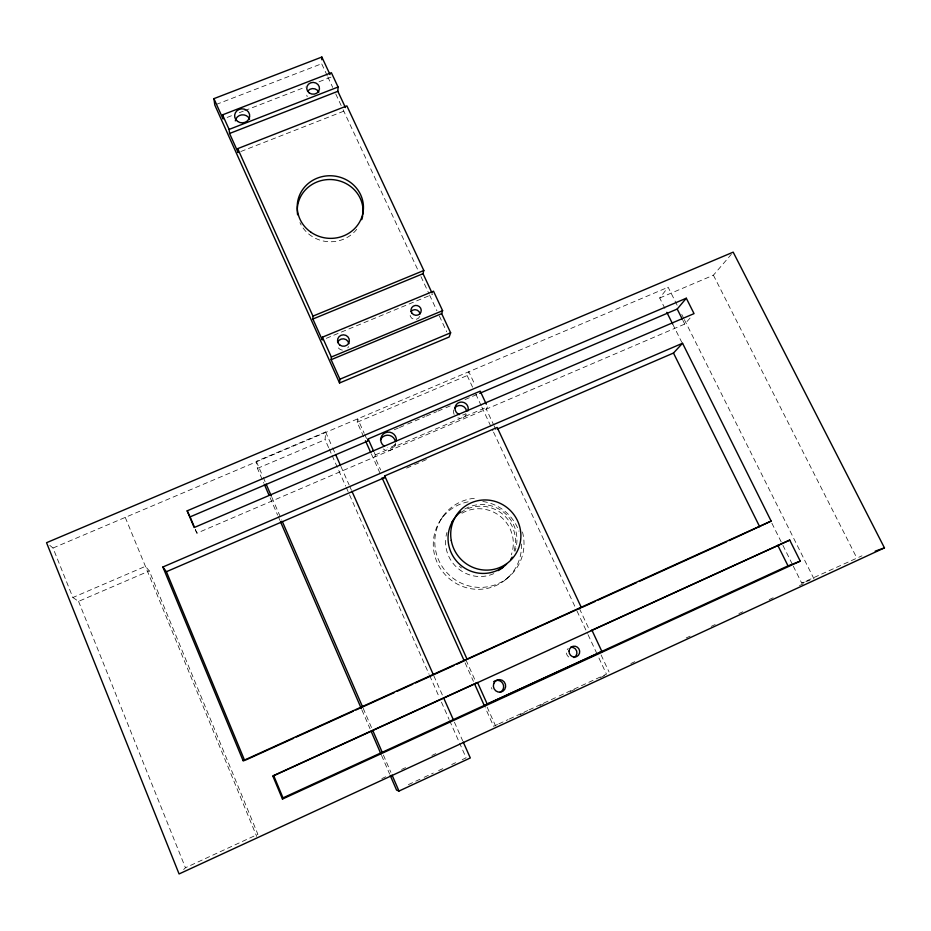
<?xml version="1.0" encoding="UTF-8"?>
<svg xmlns="http://www.w3.org/2000/svg" width="931" height="931" viewBox="0 0 931 931"><rect width="100%" height="100%" fill="white"/><g stroke="black" fill="none" stroke-linecap="round" stroke-linejoin="round"><path stroke-width="0.7" stroke-dasharray="4.66 3.49" d="M327.188 75.574L321.661 63.75L321.742 61.074M328.608 447.625L325.082 439.665L325.617 431.972L256.304 461.357L257.433 468.398L263.787 483.084M363.672 436.779L357.155 422.243L357.702 418.845L364.172 433.241M374.192 452.443L375.298 454.898L374.809 456.935L380.663 469.969M394.988 445.623L395.582 443.622A7.785 7.623 15.5 0 1 383.165 448.951M357.155 422.243L467.153 375.565L468.817 371.737L474.822 384.596M441.503 518.8L443.109 516.065M664.897 308.417L659.707 298.001L668.144 287.225L677.221 305.368M659.707 298.001L713.414 275.192L731.301 254.338M195.277 529.786L196.918 533.172L684.739 324.081L690.313 317.808M183.628 869.531L185.444 867.762L257.875 834.304L149.286 570.924L145.411 566.339L72.862 597.516L53.02 548.022L49.785 545.368M505.789 579.513L508.163 577.476M408.383 784.624L422.825 777.92M424.129 777.315L433.322 773.056M438.571 770.612L445.134 767.575M451.686 764.526L455.631 762.698M462.195 759.661L466.128 757.834L459.658 743.252M793.282 566.164L801.707 583.085L861.966 555.83M497.526 724.481L493.593 726.296L485.284 707.793M498.841 723.876L508.023 719.628M509.338 719.023L527.714 710.528M529.029 709.922L557.902 696.586M559.217 695.981L606.465 674.149L597.877 655.727M381.85 778.584L385.795 776.757M401.61 769.448L405.567 767.633M431.914 755.448L435.871 753.621M520.185 714.659L524.141 712.832M539.945 705.523L543.902 703.708M570.249 691.524L574.276 689.662M600.495 677.547L604.51 675.697M630.857 663.524L634.814 661.697M686.194 637.956L690.139 636.129M711.226 626.388L715.171 624.561M738.888 613.599L742.845 611.772M769.192 599.599L773.149 597.772M799.496 585.599L803.453 583.772M72.862 597.516L78.565 601.368L149.286 570.924M406.603 468.13L413.271 465.256M414.609 464.674L426.724 459.449M375.298 454.898L487.53 406.812L486.296 409.14L493.477 424.513M394.209 429.785L398.27 428.051M399.504 427.527L406.277 424.641M407.615 424.07L424.967 416.669M426.305 416.099L436.616 411.688M437.942 411.13L444.576 408.302M445.891 407.731L452.524 404.904M465 399.585L477.021 394.453M257.433 468.398L325.082 439.665M53.02 548.022L668.144 287.225M326.281 338.325L432.636 294.254M240.826 151.52L346.611 110.067M227.129 117.434L232.529 115.328M239.29 112.709L243.352 111.138M244.702 110.614L305.519 87.025M319.03 81.788L331.192 77.075M216.155 104.481L321.661 63.75M801.707 583.085L804.442 582.154M805.804 581.689L809.9 580.292M713.414 275.192L856.671 557.704M681.76 314.445L683.703 318.332M684.355 319.636L813.985 578.896M682.854 320.322L684.739 324.081M672.671 324.035L681.76 342.259M771.88 523.21L782.261 544.03M782.913 545.333L792.63 564.861M494.07 425.793L495.862 429.645M579.431 608.571L589.37 629.845M601.089 654.935L609.06 671.996M327.793 76.889L332.704 87.398M335.765 93.961L342.503 108.415M343.12 109.73L418.508 271.317M420.963 276.577L428.935 293.649M429.552 294.964L436.907 310.733M439.351 315.981L446.705 331.75M467.153 375.565L472.68 387.401M475.753 393.988L481.269 405.823M481.886 407.138L492.93 430.809M493.546 432.124L576.394 609.7M577.011 611.015L587.438 633.371M588.055 634.686L597.26 654.412M364.754 434.556L366.523 438.478M466 660.044L475.171 680.445M487.146 707.129L495.629 726.005M371.388 453.967L380.29 473.798M465.116 662.849L473.425 681.352M325.617 431.972L332.088 446.554M332.67 447.881L335.02 453.176M340.909 466.431L349.137 484.981M349.73 486.308L351.487 490.276M433.834 675.79L442.656 695.666M454.421 722.165L462.649 740.715M329.19 448.951L331.541 454.247M332.134 455.573L345.645 486.063M346.239 487.39L429.098 674.312M429.691 675.638L439.095 696.853M441.445 702.149L449.079 719.384M449.673 720.71L459.076 741.926M256.304 461.357L262.658 476.044M263.229 477.37L265.544 482.712M271.899 497.398L281.721 520.092M363.171 708.293L371.83 728.321M383.386 755.018L390.892 772.369M270.13 497.759L277.636 515.122M278.218 516.449L279.952 520.452M361.926 710.004L370.014 728.694M381.559 755.39L389.647 774.08M195.335 529.425L196.918 533.172M125.254 517.392L256.688 836.422M78.565 601.368L185.444 867.762M419.788 316.389A5.097 4.888 14.3 0 1 409.977 313.968M307.23 96.661A6.319 5.854 5.2 0 1 306.788 95.183M356.713 229.305A32.911 31.107 5.7 0 1 352.919 233.355M350.754 235.124A32.911 31.107 5.7 0 1 299.945 222.637M348.52 346.588A5.865 5.667 6.3 0 1 347.787 347.88M342.41 350.114A5.865 5.667 6.3 0 1 337.685 346.716M464.732 509.071A34.831 34.098 45.5 0 1 504.381 512.806A34.831 34.098 45.5 0 1 514.913 551.361M461.508 567.98A34.587 33.877 45.7 0 1 459.472 566.385M460.449 512.841A34.587 33.877 45.7 0 1 501.483 513.237A34.587 33.877 45.7 0 1 513.458 552.746M394.907 444.378A7.855 7.692 15.5 0 1 387.738 447.45M465.872 413.643A6.657 6.459 24.4 0 1 462.754 414.982M466.268 414.225A6.598 6.401 24.5 0 1 457.831 417.844M454.153 414.411A6.598 6.401 24.5 0 1 453.967 409.489M568.678 656.983A5.446 5.249 61.8 0 1 568.224 648.407M491.999 689.103A6.261 6.086 70.9 0 1 491.521 687.543M493.756 573.647A34.238 33.539 46.1 0 1 459.891 569.923A34.238 33.539 46.1 0 1 445.716 538.712M446.054 536.209A34.238 33.539 46.1 0 1 446.915 532.509M461.974 513.237A34.238 33.539 46.1 0 1 500.948 516.891A34.238 33.539 46.1 0 1 511.294 554.818M521.43 544.007A44.572 43.676 46.6 0 1 481.222 589.23A44.572 43.676 46.6 0 1 433.637 549.93A44.572 43.676 46.6 0 1 469.992 501.518M482.828 501.495A44.572 43.676 46.6 0 1 518.951 531.275M522.466 531.973A45.084 44.176 46.1 0 1 487.797 586.774A45.084 44.176 46.1 0 1 435.091 546.928A45.084 44.176 46.1 0 1 477.684 498.12"/><path stroke-width="1.4" d="M330.028 74.573L321.847 57.047L213.932 98.639L214.793 105.005L339.536 382.99L449.161 336.999L450.639 332.798L441.678 313.631L442.609 310.686L433.497 291.194L322.417 337.185L322.289 339.978L312.886 319.03L312.956 316.121L237.719 148.623L346.891 105.89L423.814 270.49L423.023 273.679L432.031 292.974M321.777 59.735L321.847 57.047M345.436 107.577L337.848 91.308L338.069 87.025L331.378 72.699L222.544 114.85L223.068 119.005L213.932 98.639M339.536 382.99L339.908 379.208L331.145 359.692L331.331 357.027L322.417 337.185M367.698 441.096L368.141 438.966L480.221 391.16L486.308 404.205M384.177 477.801L384.736 475.904L497.177 427.445L581.351 607.559L467.153 659.381L384.736 475.904M476.113 683.086L273.667 775.535L272.876 776.128L282.454 799.066L282.989 797.879L788.022 565.862L800.253 561.137L789.732 540.085L591.232 630.508M479.686 393.313L677.209 309.034L686.31 298.223L694.037 313.619L194.195 527.528L187.166 510.84L686.31 298.223M497.34 429.005L673.474 353.047L682.551 343.248L771.136 521.081L729.229 540.585M390.217 775.418L396.571 790.105L398.98 791.059L470.306 757.95L463.242 742.042M884.45 547.882L179.078 873.953L46.55 542.703L733.186 252.15L884.45 547.882L875.187 551.152M486.017 704.604L601.938 651.595L591.953 630.24M282.454 799.066L800.253 561.137M272.876 776.128L789.732 540.085M682.551 343.248L162.867 567.014L243.107 760.685L771.136 521.081M245.982 759.894L293.649 738.26M296.291 737.061L353.221 711.226M355.875 710.016L394.267 692.594M396.92 691.396L412.805 684.18M415.447 682.982L453.851 665.56M456.493 664.362L465.768 660.149M582.271 607.28L595.514 601.275M598.156 600.064L636.56 582.643M639.201 581.444L726.587 541.784M162.867 567.014L166.405 571.704L385.248 477.335M187.166 510.84L190.075 516.891L367.57 441.154M339.908 379.208L450.639 332.798M331.331 357.027L442.609 310.686M331.145 359.692L441.678 313.631M312.956 316.121L423.814 270.49M312.886 319.03L423.023 273.679M476.311 682.993L477.533 682.493L487.309 704.267M237.719 148.623L238.15 152.568L229.573 133.482L337.848 91.308M229.573 133.482L229.096 129.421L338.069 87.025M599.867 652.305L601.938 651.595M243.107 760.685L244.655 760.487L166.405 571.704M677.209 309.034L682.225 319.065M666.84 312.327L672.671 324.035M777.792 545.31L788.022 565.862M673.474 353.047L759.684 526.771M222.544 114.85L229.096 129.421M368.141 438.966L373.645 451.221M365.452 440.747L370.794 452.652M382.071 477.766L463.929 660.195M474.612 683.994L484.69 706.466M335.614 454.503L340.315 465.104M352.081 491.603L433.241 674.463M443.831 698.32L453.246 719.523M266.115 484.05L271.317 496.06M282.291 521.43L362.59 706.966M372.982 730.986L382.234 752.341M392.044 775.034L398.98 791.059M264.357 484.411L268.978 495.094M280.522 521.791L361.356 708.677M371.166 731.37L380.988 754.063M190.075 516.891L194.288 526.911M273.667 775.535L282.989 797.879M362.683 215.666A32.911 31.107 5.7 0 1 361.752 219.646M297.606 214.77A32.911 31.107 5.7 0 1 329.562 179.52A32.911 31.107 5.7 0 1 362.869 214.339M410.908 311.617A5.097 4.888 14.3 0 1 420.056 313.863M307.963 90.854A6.319 5.854 5.2 0 1 318.821 92.157M235.322 120.855A7.471 6.948 0.8 0 1 249.613 119.063M337.592 342.375A5.865 5.667 6.3 0 1 348.857 343.667M506.604 564.116A34.831 34.098 45.5 0 1 456.888 561.486A34.831 34.098 45.5 0 1 460.531 511.957M512.166 557.145A34.831 34.098 45.5 0 1 510.782 559.275M570.691 647.278A5.446 5.249 61.8 0 1 573.962 657.554M383.944 445.984A7.855 7.692 15.5 0 1 385.364 432.729A7.855 7.692 15.5 0 1 396.362 440.666M459.332 414.586A6.657 6.459 24.4 0 1 455.422 406.16A6.657 6.459 24.4 0 1 463.941 402.518A6.657 6.459 24.4 0 1 467.851 410.943M454.77 408.022A6.598 6.401 24.5 0 1 466.582 410.92M503.31 567.107A34.587 33.877 45.7 0 1 498.027 570.645M451.989 522.105A34.587 33.877 45.7 0 1 453.385 520.01M380.476 440.014A7.785 7.623 15.5 0 1 395.407 441.701M493.616 681.713A6.261 6.086 70.9 0 1 502.682 683.319A6.261 6.086 70.9 0 1 500.122 692.28M310.791 232.122A33.132 31.293 5.7 0 0 363.265 210.778A33.132 31.293 5.7 0 0 316.959 178.275A33.132 31.293 5.7 0 0 310.791 232.122M412.13 313.421A5.144 4.934 14.2 0 0 420.905 312.199A5.144 4.934 14.2 0 0 415.273 305.461A5.144 4.934 14.2 0 0 412.13 313.421M339.931 345.122A5.923 5.714 6.4 0 0 349.323 341.212A5.923 5.714 6.4 0 0 341.06 335.288A5.923 5.714 6.4 0 0 339.931 345.122M237.614 121.426A7.541 7.006 0.8 0 0 249.648 116.736A7.541 7.006 0.8 0 0 239.232 109.381A7.541 7.006 0.8 0 0 237.614 121.426M309.325 92.995A6.377 5.9 5.2 0 0 319.449 89.05A6.377 5.9 5.2 0 0 310.582 82.847A6.377 5.9 5.2 0 0 309.325 92.995M569.027 651.025A5.505 5.307 61.6 0 0 576.673 656.599A5.505 5.307 61.6 0 0 577.371 647.196A5.505 5.307 61.6 0 0 569.027 651.025M493.709 683.645A6.331 6.145 70.6 0 0 500.575 692.129A6.331 6.145 70.6 0 0 504.218 681.934A6.331 6.145 70.6 0 0 493.709 683.645M451.256 540.457A35.471 34.703 44.8 0 0 508.407 562.359A35.471 34.703 44.8 0 0 497.736 502.309A35.471 34.703 44.8 0 0 451.256 540.457"/></g></svg>
